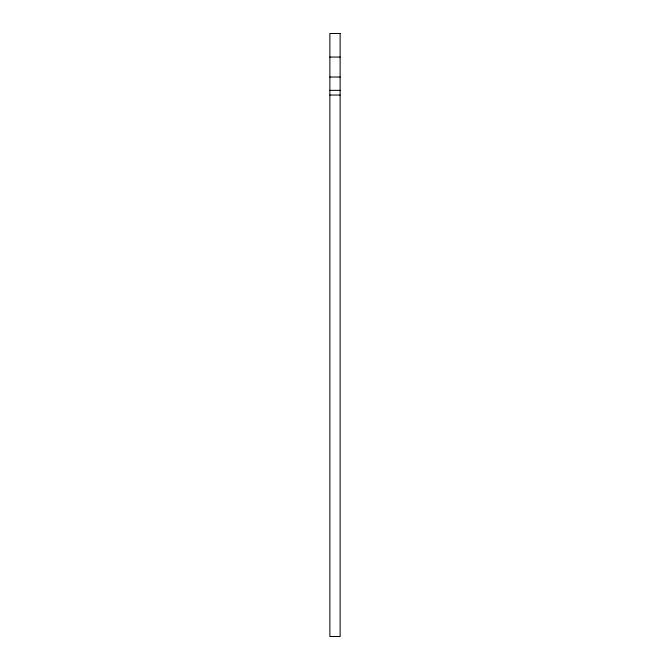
<?xml version="1.0" encoding="UTF-8"?>
<svg xmlns="http://www.w3.org/2000/svg" width="670" height="670" viewBox="0 0 670 670"><rect width="100%" height="100%" fill="white"/><g stroke="black" fill="none" stroke-linecap="round" stroke-linejoin="round"><path stroke-width="1" d="M329.875 57.059L340.125 57.059M329.875 77.025L340.125 77.025M329.875 90.366L340.125 90.366M329.875 95.048L340.125 95.048M340.125 33.5L329.875 33.5L329.875 636.5L340.125 636.5L340.125 33.5"/></g></svg>
